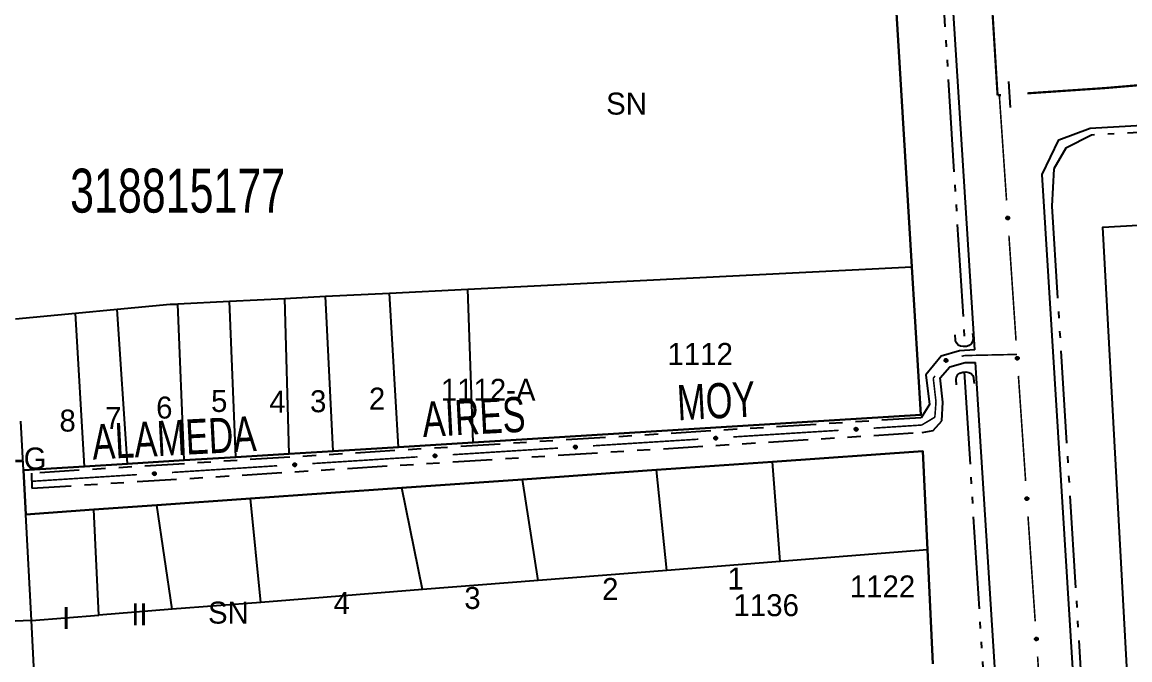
# Model space of a CAD drawing. Extents: x 201225 to 202591, y 4854937 to 4856079.
# Drawn here: x 201566.4 to 201692.4, y 4855863.6 to 4855936.1 of the extents above; entities that cross this region are included whole.
import ezdxf
from ezdxf.enums import TextEntityAlignment as Align

# ---------------------------------------------------------------- set-up
doc = ezdxf.new("R2010")
doc.units = 0
doc.header["$LTSCALE"] = 1.5
doc.header["$MEASUREMENT"] = 0
doc.linetypes.add('TRACO_05', pattern=[11, 7, -1, 0.5, -1, 0.5, -1])
doc.linetypes.add('TRACO_25', pattern=[8, 3, -1, 1, -1, 1, -1])
for name, color, linetype in [('CD_MALHA_LOTES', 7, 'CONTINUOUS'), ('CD_TXT_QUADRA', 2, 'CONTINUOUS'), ('HD-VALAS-DRENOS', 170, 'CONTINUOUS'), ('LM-LIM-SETORES-BAIRROS', 250, 'CONTINUOUS'), ('RU-QUADRA', 210, 'CONTINUOUS'), ('SV-BUEIRO-VALA', 7, 'CONTINUOUS'), ('SV-EIXO-RUA-N-PAV', 6, 'CONTINUOUS'), ('SV-EIXO-RUA-PAV', 20, 'CONTINUOUS'), ('SV-RUA-NAO-PAV', 7, 'CONTINUOUS'), ('SV-RUA-PAVIM', 7, 'CONTINUOUS'), ('SV-TXT-RUA-N-PAV', 7, 'CONTINUOUS'), ('Th_NmrPort', 7, 'CONTINUOUS')]:
    doc.layers.add(name, color=color, linetype=linetype)
doc.styles.add('ARIAL', font='ARIAL.SHX')

# ---------------------------------------------------------------- blocks, each defined once
blk = doc.blocks.new('COD120', base_point=(202325.86, 4856054.02))
at = {"layer": 'SV-BUEIRO-VALA'}
blk.add_lwpolyline([(202324.86, 4856052.62), (202324.86, 4856053.203333), (202324.86, 4856053.290833), (202324.943333, 4856053.524167), (202325.11, 4856053.786667), (202325.36, 4856053.9325), (202325.693333, 4856054.02), (202326.026667, 4856054.02), (202326.36, 4856053.9325), (202326.61, 4856053.786667), (202326.776667, 4856053.524167), (202326.86, 4856053.290833), (202326.86, 4856053.203333), (202326.86, 4856052.62)], dxfattribs=at)

msp = doc.modelspace()

# ---------------------------------------------------------------- linework, layer by layer
at = {"layer": 'CD_MALHA_LOTES', "linetype": 'Continuous', "flags": 128}
for points in [[(201664.82, 4855954.19), (201667.59, 4855908.31)], [(201689.35, 4855912.81), (201693.36, 4855913.05)], [(201692.74, 4855850.3), (201689.35, 4855912.81)], [(201617.09, 4855905.76), (201667.59, 4855908.31)], [(201667.59, 4855908.31), (201668.64, 4855891.45)], [(201608.19, 4855905.31), (201617.09, 4855905.76)], [(201617.69, 4855888.31), (201617.09, 4855905.76)], [(201584.07, 4855904.1), (201589.96, 4855904.4)], [(201589.96, 4855904.4), (201596.28, 4855904.71)], [(201590.7, 4855886.65), (201589.96, 4855904.4)], [(201596.28, 4855904.71), (201600.88, 4855904.95)], [(201596.74, 4855887.02), (201596.28, 4855904.71)], [(201600.88, 4855904.95), (201608.19, 4855905.31)], [(201601.75, 4855887.33), (201600.88, 4855904.95)], [(201609.21, 4855887.79), (201608.19, 4855905.31)], [(201565.61, 4855902.38), (201572.43, 4855903.03)], [(201572.43, 4855903.03), (201577.18, 4855903.48)], [(201573.45, 4855885.59), (201572.43, 4855903.03)], [(201577.18, 4855903.48), (201583.21, 4855904.06)], [(201578.36, 4855885.89), (201577.18, 4855903.48)], [(201583.21, 4855904.06), (201584.07, 4855904.06)], [(201584.07, 4855904.06), (201584.07, 4855904.1)], [(201584.82, 4855886.29), (201584.07, 4855904.06)], [(201566.52, 4855885.16), (201566.23, 4855890.75)], [(201668.64, 4855891.45), (201617.69, 4855888.31)], [(201617.69, 4855888.31), (201609.21, 4855887.79)], [(201590.7, 4855886.65), (201584.82, 4855886.29)], [(201596.74, 4855887.02), (201590.7, 4855886.65)], [(201601.75, 4855887.33), (201596.74, 4855887.02)], [(201609.21, 4855887.79), (201601.75, 4855887.33)], [(201651.75, 4855886.12), (201668.86, 4855887.32)], [(201668.86, 4855887.32), (201669.39, 4855876.11)], [(201573.45, 4855885.59), (201566.52, 4855885.16)], [(201578.36, 4855885.89), (201573.45, 4855885.59)], [(201584.82, 4855886.29), (201578.36, 4855885.89)], [(201638.55, 4855885.19), (201651.75, 4855886.12)], [(201652.62, 4855874.79), (201651.75, 4855886.12)], [(201566.52, 4855885.16), (201566.79, 4855880.14)], [(201609.59, 4855883.15), (201623.32, 4855884.12)], [(201623.32, 4855884.12), (201638.55, 4855885.19)], [(201625.07, 4855872.62), (201623.32, 4855884.12)], [(201639.71, 4855873.77), (201638.55, 4855885.19)], [(201592.37, 4855881.94), (201609.59, 4855883.15)], [(201611.92, 4855871.58), (201609.59, 4855883.15)], [(201581.69, 4855881.19), (201592.37, 4855881.94)], [(201593.52, 4855870.13), (201592.37, 4855881.94)], [(201566.79, 4855880.14), (201574.53, 4855880.68)], [(201574.53, 4855880.68), (201581.69, 4855881.19)], [(201575.1, 4855868.68), (201574.53, 4855880.68)], [(201583.44, 4855869.34), (201581.69, 4855881.19)], [(201567.42, 4855868.08), (201566.79, 4855880.14)], [(201669.39, 4855876.11), (201652.62, 4855874.79)], [(201669.39, 4855876.11), (201670.01, 4855863.14)], [(201652.62, 4855874.79), (201639.71, 4855873.77)], [(201639.71, 4855873.77), (201625.07, 4855872.62)], [(201611.92, 4855871.58), (201593.52, 4855870.13)], [(201625.07, 4855872.62), (201611.92, 4855871.58)], [(201583.44, 4855869.34), (201575.1, 4855868.68)], [(201593.52, 4855870.13), (201583.44, 4855869.34)], [(201567.42, 4855868.08), (201468.11, 4855864.04)], [(201567.42, 4855868.08), (201575.1, 4855868.68)], [(201568.09, 4855855.34), (201567.42, 4855868.08)]]:
    msp.add_lwpolyline(points, dxfattribs=at)
at = {"layer": 'HD-VALAS-DRENOS', "linetype": 'TRACO_05'}
for points in [[(201666.06, 4856018.21, 14.13), (201666.44, 4856015.05, 14.2), (201670.72, 4855946.07, 14.31), (201673.64, 4855899.24, 14.54)], [(201752.04, 4855926.88, 14.36), (201688.03, 4855923.29, 14.44), (201685.13, 4855921.8, 14.44), (201683.76, 4855919.45, 14.44), (201683.54, 4855915.2, 14.44), (201687.7, 4855848.03, 14.62), (201690.71, 4855797.79, 14.36), (201691.9, 4855795.03, 14.35), (201695.45, 4855793.06, 14.36), (201699.39, 4855793.19, 14.37), (201806.78, 4855800.2, 14.1), (201889.47, 4855805.28, 13.48), (201895.09, 4855805.55, 13.43), (201898.64, 4855806.66, 13.27)], [(201673.57, 4855896.34, 14.58), (201676.62, 4855847.52, 14.53)]]:
    msp.add_polyline3d(points, dxfattribs=at)
at = {"layer": 'LM-LIM-SETORES-BAIRROS', "const_width": 0.25}
for points in [[(201676.79, 4855937.14), (201677.32, 4855928.42)], [(201677.32, 4855928.42), (201677.36, 4855927.81)], [(201680.74, 4855928.04), (201688.72, 4855928.58)], [(201688.72, 4855928.58), (201689.61, 4855928.64)], [(201689.61, 4855928.64), (201695.7, 4855929.16)], [(201677.36, 4855927.81), (201677.74, 4855927.84)]]:
    msp.add_lwpolyline(points, dxfattribs=at)
at = {"layer": 'LM-LIM-SETORES-BAIRROS'}
msp.add_lwpolyline([(201678.84, 4855926.41), (201678.64, 4855929.4)], dxfattribs=at)
at = {"layer": 'RU-QUADRA', "linetype": 'Continuous', "flags": 128}
for points in [[(201670.01, 4855863.14), (201669.39, 4855876.11), (201668.86, 4855887.32), (201651.75, 4855886.12), (201638.55, 4855885.19), (201623.32, 4855884.12), (201609.59, 4855883.15), (201592.37, 4855881.94), (201581.69, 4855881.19), (201574.53, 4855880.68), (201566.79, 4855880.14), (201566.52, 4855885.16), (201573.45, 4855885.59), (201578.36, 4855885.89), (201584.82, 4855886.29), (201590.7, 4855886.65), (201596.74, 4855887.02), (201601.75, 4855887.33), (201609.21, 4855887.79), (201617.69, 4855888.31), (201668.64, 4855891.45), (201667.59, 4855908.31), (201664.82, 4855954.19)], [(201692.74, 4855850.3), (201689.35, 4855912.81), (201693.36, 4855913.05)]]:
    msp.add_lwpolyline(points, dxfattribs=at)
at = {"layer": 'SV-EIXO-RUA-N-PAV', "const_width": 0.18}
for points in [[(201673.26, 4855898.12), (201673.61, 4855898.21)], [(201673.61, 4855898.21), (201679.25, 4855898.33)], [(201679.25, 4855898.33), (201679.57, 4855898.34)], [(201670.04, 4855895.61), (201670.24, 4855895.89)], [(201670.12, 4855894.96), (201670.04, 4855895.61)], [(201670.35, 4855892.95), (201670.12, 4855894.96)], [(201670.28, 4855891.97), (201670.35, 4855892.95)], [(201670.22, 4855891.19), (201670.28, 4855891.97)], [(201663.26, 4855889.95), (201668.25, 4855890.27)], [(201668.25, 4855890.27), (201668.72, 4855890.3)], [(201668.72, 4855890.3), (201670.03, 4855891.08)], [(201670.03, 4855891.08), (201670.22, 4855891.19)], [(201647.29, 4855888.95), (201659.27, 4855889.7)], [(201631.32, 4855887.94), (201643.3, 4855888.69)], [(201599.39, 4855885.92), (201611.36, 4855886.68)], [(201615.35, 4855886.93), (201627.33, 4855887.68)], [(201583.42, 4855884.91), (201595.39, 4855885.67)], [(201567.45, 4855883.9), (201579.43, 4855884.66)]]:
    msp.add_lwpolyline(points, dxfattribs=at)
at = {"layer": 'SV-EIXO-RUA-N-PAV'}
for points in [[(201671.32, 4855897.73), (201671.35, 4855897.77), (201671.38, 4855897.8), (201671.41, 4855897.82), (201671.44, 4855897.83), (201671.48, 4855897.84), (201671.51, 4855897.84), (201671.55, 4855897.83), (201671.6, 4855897.8), (201671.63, 4855897.77), (201671.65, 4855897.74), (201671.66, 4855897.71), (201671.66, 4855897.67), (201671.66, 4855897.64), (201671.65, 4855897.59), (201671.62, 4855897.55), (201671.6, 4855897.52), (201671.56, 4855897.5), (201671.53, 4855897.49), (201671.49, 4855897.49), (201671.46, 4855897.49), (201671.42, 4855897.5), (201671.38, 4855897.52), (201671.35, 4855897.55), (201671.33, 4855897.58), (201671.32, 4855897.62), (201671.31, 4855897.65), (201671.31, 4855897.69), (201671.32, 4855897.73)], [(201661.11, 4855889.93), (201661.14, 4855889.97), (201661.18, 4855889.99), (201661.21, 4855890), (201661.25, 4855890.01), (201661.28, 4855890.01), (201661.32, 4855890), (201661.36, 4855889.98), (201661.39, 4855889.95), (201661.42, 4855889.91), (201661.43, 4855889.88), (201661.44, 4855889.84), (201661.44, 4855889.81), (201661.43, 4855889.77), (201661.41, 4855889.73), (201661.37, 4855889.7), (201661.34, 4855889.67), (201661.31, 4855889.66), (201661.27, 4855889.66), (201661.23, 4855889.66), (201661.2, 4855889.67), (201661.16, 4855889.68), (201661.13, 4855889.72), (201661.1, 4855889.75), (201661.09, 4855889.79), (201661.08, 4855889.82), (201661.08, 4855889.86), (201661.09, 4855889.89), (201661.11, 4855889.93)], [(201629.18, 4855887.91), (201629.21, 4855887.95), (201629.24, 4855887.97), (201629.28, 4855887.99), (201629.31, 4855887.99), (201629.35, 4855887.99), (201629.38, 4855887.98), (201629.42, 4855887.96), (201629.46, 4855887.93), (201629.48, 4855887.89), (201629.5, 4855887.86), (201629.5, 4855887.82), (201629.5, 4855887.79), (201629.49, 4855887.75), (201629.47, 4855887.72), (201629.44, 4855887.68), (201629.4, 4855887.65), (201629.37, 4855887.64), (201629.33, 4855887.64), (201629.3, 4855887.64), (201629.26, 4855887.65), (201629.23, 4855887.67), (201629.19, 4855887.7), (201629.16, 4855887.73), (201629.15, 4855887.77), (201629.15, 4855887.8), (201629.15, 4855887.84), (201629.16, 4855887.87), (201629.18, 4855887.91)], [(201645.14, 4855888.92), (201645.18, 4855888.96), (201645.21, 4855888.98), (201645.25, 4855889), (201645.28, 4855889), (201645.32, 4855889), (201645.35, 4855888.99), (201645.39, 4855888.97), (201645.43, 4855888.94), (201645.45, 4855888.9), (201645.46, 4855888.87), (201645.47, 4855888.83), (201645.47, 4855888.8), (201645.46, 4855888.76), (201645.44, 4855888.73), (201645.41, 4855888.69), (201645.37, 4855888.66), (201645.34, 4855888.65), (201645.3, 4855888.65), (201645.27, 4855888.65), (201645.23, 4855888.66), (201645.19, 4855888.68), (201645.16, 4855888.71), (201645.13, 4855888.74), (201645.12, 4855888.78), (201645.12, 4855888.81), (201645.12, 4855888.85), (201645.12, 4855888.88), (201645.14, 4855888.92)], [(201613.21, 4855886.9), (201613.24, 4855886.94), (201613.27, 4855886.96), (201613.31, 4855886.98), (201613.34, 4855886.98), (201613.38, 4855886.98), (201613.41, 4855886.97), (201613.45, 4855886.95), (201613.49, 4855886.92), (201613.51, 4855886.88), (201613.53, 4855886.85), (201613.53, 4855886.82), (201613.53, 4855886.78), (201613.52, 4855886.74), (201613.5, 4855886.71), (201613.47, 4855886.67), (201613.44, 4855886.65), (201613.4, 4855886.63), (201613.37, 4855886.63), (201613.33, 4855886.63), (201613.3, 4855886.64), (201613.26, 4855886.66), (201613.22, 4855886.69), (201613.2, 4855886.72), (201613.18, 4855886.76), (201613.18, 4855886.79), (201613.18, 4855886.83), (201613.19, 4855886.86), (201613.21, 4855886.9)], [(201597.24, 4855885.89), (201597.27, 4855885.93), (201597.31, 4855885.96), (201597.34, 4855885.97), (201597.38, 4855885.97), (201597.41, 4855885.97), (201597.45, 4855885.96), (201597.48, 4855885.94), (201597.52, 4855885.91), (201597.55, 4855885.88), (201597.56, 4855885.84), (201597.56, 4855885.81), (201597.56, 4855885.77), (201597.55, 4855885.74), (201597.53, 4855885.7), (201597.5, 4855885.66), (201597.47, 4855885.64), (201597.43, 4855885.62), (201597.4, 4855885.62), (201597.36, 4855885.62), (201597.33, 4855885.63), (201597.29, 4855885.65), (201597.25, 4855885.68), (201597.23, 4855885.71), (201597.22, 4855885.75), (201597.21, 4855885.78), (201597.21, 4855885.82), (201597.22, 4855885.86), (201597.24, 4855885.89)], [(201581.27, 4855884.88), (201581.3, 4855884.92), (201581.34, 4855884.95), (201581.37, 4855884.96), (201581.41, 4855884.96), (201581.44, 4855884.96), (201581.48, 4855884.95), (201581.52, 4855884.94), (201581.55, 4855884.9), (201581.58, 4855884.87), (201581.59, 4855884.83), (201581.6, 4855884.8), (201581.6, 4855884.76), (201581.59, 4855884.73), (201581.57, 4855884.69), (201581.53, 4855884.65), (201581.5, 4855884.63), (201581.47, 4855884.62), (201581.43, 4855884.61), (201581.39, 4855884.61), (201581.36, 4855884.62), (201581.32, 4855884.64), (201581.29, 4855884.67), (201581.26, 4855884.71), (201581.25, 4855884.74), (201581.24, 4855884.78), (201581.24, 4855884.81), (201581.25, 4855884.85), (201581.27, 4855884.88)]]:
    msp.add_lwpolyline(points, close=True, dxfattribs=at)
for points in [[(201671.31, 4855897.69), (201671.6, 4855897.8)], [(201671.31, 4855897.67), (201671.61, 4855897.79)], [(201671.31, 4855897.65), (201671.63, 4855897.77)], [(201671.32, 4855897.73), (201671.55, 4855897.83)], [(201671.32, 4855897.71), (201671.57, 4855897.81)], [(201671.32, 4855897.64), (201671.63, 4855897.76)], [(201671.32, 4855897.62), (201671.65, 4855897.74)], [(201671.32, 4855897.6), (201671.65, 4855897.72)], [(201671.33, 4855897.58), (201671.66, 4855897.71)], [(201671.34, 4855897.75), (201671.53, 4855897.83)], [(201671.34, 4855897.57), (201671.66, 4855897.69)], [(201671.35, 4855897.77), (201671.51, 4855897.84)], [(201671.35, 4855897.55), (201671.66, 4855897.67)], [(201671.36, 4855897.79), (201671.49, 4855897.84)], [(201671.36, 4855897.54), (201671.66, 4855897.65)], [(201671.38, 4855897.8), (201671.48, 4855897.84)], [(201671.38, 4855897.52), (201671.66, 4855897.64)], [(201671.4, 4855897.51), (201671.65, 4855897.61)], [(201671.42, 4855897.5), (201671.65, 4855897.59)], [(201671.44, 4855897.5), (201671.63, 4855897.57)], [(201671.46, 4855897.49), (201671.62, 4855897.55)], [(201671.48, 4855897.49), (201671.6, 4855897.53)], [(201671.49, 4855897.49), (201671.6, 4855897.52)], [(201661.08, 4855889.86), (201661.42, 4855889.91)], [(201661.08, 4855889.82), (201661.43, 4855889.88)], [(201661.09, 4855889.89), (201661.39, 4855889.95)], [(201661.09, 4855889.87), (201661.4, 4855889.93)], [(201661.09, 4855889.84), (201661.42, 4855889.9)], [(201661.09, 4855889.8), (201661.43, 4855889.86)], [(201661.09, 4855889.79), (201661.44, 4855889.84)], [(201661.1, 4855889.91), (201661.37, 4855889.96)], [(201661.1, 4855889.77), (201661.43, 4855889.82)], [(201661.1, 4855889.75), (201661.44, 4855889.81)], [(201661.11, 4855889.93), (201661.36, 4855889.98)], [(201661.12, 4855889.73), (201661.43, 4855889.79)], [(201661.13, 4855889.95), (201661.33, 4855889.99)], [(201661.13, 4855889.72), (201661.43, 4855889.77)], [(201661.14, 4855889.97), (201661.32, 4855890)], [(201661.15, 4855889.7), (201661.41, 4855889.75)], [(201661.16, 4855889.98), (201661.29, 4855890)], [(201661.16, 4855889.68), (201661.41, 4855889.73)], [(201661.18, 4855889.99), (201661.28, 4855890.01)], [(201661.19, 4855889.68), (201661.38, 4855889.71)], [(201661.2, 4855889.67), (201661.37, 4855889.7)], [(201661.22, 4855889.66), (201661.35, 4855889.68)], [(201661.23, 4855889.66), (201661.34, 4855889.67)], [(201629.15, 4855887.84), (201629.48, 4855887.89)], [(201629.15, 4855887.82), (201629.48, 4855887.88)], [(201629.15, 4855887.8), (201629.5, 4855887.86)], [(201629.15, 4855887.78), (201629.5, 4855887.84)], [(201629.15, 4855887.77), (201629.5, 4855887.82)], [(201629.16, 4855887.87), (201629.46, 4855887.93)], [(201629.16, 4855887.86), (201629.46, 4855887.91)], [(201629.16, 4855887.75), (201629.5, 4855887.81)], [(201629.17, 4855887.89), (201629.44, 4855887.94)], [(201629.18, 4855887.91), (201629.42, 4855887.96)], [(201629.19, 4855887.93), (201629.39, 4855887.97)], [(201629.21, 4855887.95), (201629.38, 4855887.98)], [(201629.23, 4855887.96), (201629.36, 4855887.98)], [(201629.24, 4855887.97), (201629.35, 4855887.99)], [(201645.12, 4855888.88), (201645.43, 4855888.94)], [(201645.12, 4855888.87), (201645.43, 4855888.92)], [(201645.12, 4855888.85), (201645.45, 4855888.9)], [(201645.12, 4855888.83), (201645.45, 4855888.89)], [(201645.12, 4855888.81), (201645.46, 4855888.87)], [(201645.12, 4855888.79), (201645.46, 4855888.85)], [(201645.12, 4855888.78), (201645.47, 4855888.83)], [(201645.13, 4855888.9), (201645.4, 4855888.95)], [(201645.13, 4855888.76), (201645.47, 4855888.82)], [(201645.13, 4855888.74), (201645.47, 4855888.8)], [(201645.14, 4855888.92), (201645.39, 4855888.97)], [(201645.15, 4855888.72), (201645.46, 4855888.78)], [(201645.16, 4855888.94), (201645.36, 4855888.98)], [(201645.16, 4855888.71), (201645.46, 4855888.76)], [(201645.18, 4855888.96), (201645.35, 4855888.99)], [(201645.18, 4855888.69), (201645.45, 4855888.74)], [(201645.19, 4855888.68), (201645.44, 4855888.73)], [(201645.2, 4855888.97), (201645.32, 4855888.99)], [(201645.21, 4855888.98), (201645.32, 4855889)], [(201645.22, 4855888.67), (201645.42, 4855888.71)], [(201645.23, 4855888.66), (201645.41, 4855888.69)], [(201645.25, 4855888.65), (201645.38, 4855888.67)], [(201645.27, 4855888.65), (201645.37, 4855888.66)], [(201613.18, 4855886.83), (201613.51, 4855886.88)], [(201613.18, 4855886.81), (201613.52, 4855886.87)], [(201613.18, 4855886.79), (201613.53, 4855886.85)], [(201613.18, 4855886.78), (201613.53, 4855886.83)], [(201613.18, 4855886.76), (201613.53, 4855886.82)], [(201613.19, 4855886.86), (201613.49, 4855886.92)], [(201613.19, 4855886.85), (201613.5, 4855886.9)], [(201613.19, 4855886.74), (201613.53, 4855886.8)], [(201613.2, 4855886.88), (201613.47, 4855886.94)], [(201613.2, 4855886.72), (201613.53, 4855886.78)], [(201613.21, 4855886.9), (201613.45, 4855886.95)], [(201613.21, 4855886.71), (201613.52, 4855886.76)], [(201613.22, 4855886.69), (201613.52, 4855886.74)], [(201613.23, 4855886.92), (201613.43, 4855886.96)], [(201613.24, 4855886.94), (201613.41, 4855886.97)], [(201613.24, 4855886.68), (201613.51, 4855886.72)], [(201613.26, 4855886.95), (201613.39, 4855886.97)], [(201613.26, 4855886.66), (201613.5, 4855886.71)], [(201613.27, 4855886.96), (201613.38, 4855886.98)], [(201613.28, 4855886.65), (201613.48, 4855886.69)], [(201613.3, 4855886.64), (201613.47, 4855886.67)], [(201613.32, 4855886.63), (201613.45, 4855886.66)], [(201613.33, 4855886.63), (201613.44, 4855886.65)], [(201629.16, 4855887.73), (201629.5, 4855887.79)], [(201629.18, 4855887.72), (201629.49, 4855887.77)], [(201629.19, 4855887.7), (201629.49, 4855887.75)], [(201629.21, 4855887.68), (201629.48, 4855887.73)], [(201629.23, 4855887.67), (201629.47, 4855887.72)], [(201629.25, 4855887.66), (201629.45, 4855887.7)], [(201629.26, 4855887.65), (201629.44, 4855887.68)], [(201629.28, 4855887.64), (201629.41, 4855887.67)], [(201629.3, 4855887.64), (201629.4, 4855887.65)], [(201597.21, 4855885.82), (201597.55, 4855885.88)], [(201597.21, 4855885.78), (201597.56, 4855885.84)], [(201597.22, 4855885.86), (201597.52, 4855885.91)], [(201597.22, 4855885.84), (201597.53, 4855885.89)], [(201597.22, 4855885.8), (201597.55, 4855885.86)], [(201597.22, 4855885.77), (201597.56, 4855885.82)], [(201597.22, 4855885.75), (201597.56, 4855885.81)], [(201597.23, 4855885.87), (201597.5, 4855885.93)], [(201597.23, 4855885.73), (201597.56, 4855885.79)], [(201597.23, 4855885.71), (201597.56, 4855885.77)], [(201597.24, 4855885.89), (201597.48, 4855885.94)], [(201597.24, 4855885.7), (201597.55, 4855885.75)], [(201597.25, 4855885.68), (201597.55, 4855885.74)], [(201597.26, 4855885.91), (201597.46, 4855885.95)], [(201597.27, 4855885.93), (201597.45, 4855885.96)], [(201597.28, 4855885.67), (201597.54, 4855885.72)], [(201597.29, 4855885.94), (201597.42, 4855885.97)], [(201597.29, 4855885.65), (201597.53, 4855885.7)], [(201597.31, 4855885.96), (201597.41, 4855885.97)], [(201597.31, 4855885.64), (201597.51, 4855885.68)], [(201597.33, 4855885.63), (201597.5, 4855885.66)], [(201597.35, 4855885.63), (201597.48, 4855885.65)], [(201597.36, 4855885.62), (201597.47, 4855885.64)], [(201581.24, 4855884.81), (201581.58, 4855884.87)], [(201581.24, 4855884.78), (201581.59, 4855884.83)], [(201581.25, 4855884.85), (201581.55, 4855884.9)], [(201581.25, 4855884.83), (201581.56, 4855884.88)], [(201581.25, 4855884.79), (201581.58, 4855884.85)], [(201581.25, 4855884.76), (201581.59, 4855884.81)], [(201581.25, 4855884.74), (201581.6, 4855884.8)], [(201581.26, 4855884.86), (201581.53, 4855884.92)], [(201581.26, 4855884.72), (201581.59, 4855884.78)], [(201581.26, 4855884.71), (201581.6, 4855884.76)], [(201581.27, 4855884.88), (201581.52, 4855884.94)], [(201581.27, 4855884.69), (201581.59, 4855884.74)], [(201581.29, 4855884.9), (201581.49, 4855884.94)], [(201581.29, 4855884.67), (201581.59, 4855884.73)], [(201581.3, 4855884.92), (201581.48, 4855884.95)], [(201581.31, 4855884.66), (201581.57, 4855884.71)], [(201581.32, 4855884.94), (201581.45, 4855884.96)], [(201581.32, 4855884.64), (201581.57, 4855884.69)], [(201581.34, 4855884.95), (201581.44, 4855884.96)], [(201581.35, 4855884.63), (201581.54, 4855884.67)], [(201581.36, 4855884.62), (201581.53, 4855884.65)], [(201581.38, 4855884.62), (201581.51, 4855884.64)], [(201581.39, 4855884.61), (201581.5, 4855884.63)]]:
    msp.add_lwpolyline(points, dxfattribs=at)
at = {"layer": 'SV-EIXO-RUA-PAV', "const_width": 0.18}
for points in [[(201677.56, 4855927.82), (201678.38, 4855915.85)], [(201678.65, 4855911.86), (201679.46, 4855899.89)], [(201679.73, 4855895.9), (201680.55, 4855883.93)], [(201680.82, 4855879.93), (201681.64, 4855867.96)], [(201681.91, 4855863.97), (201682.72, 4855852)]]:
    msp.add_lwpolyline(points, dxfattribs=at)
at = {"layer": 'SV-EIXO-RUA-PAV'}
for points in [[(201678.61, 4855914.01), (201678.65, 4855913.98), (201678.67, 4855913.94), (201678.69, 4855913.91), (201678.69, 4855913.87), (201678.69, 4855913.84), (201678.68, 4855913.8), (201678.66, 4855913.76), (201678.63, 4855913.73), (201678.6, 4855913.7), (201678.56, 4855913.69), (201678.53, 4855913.68), (201678.49, 4855913.68), (201678.46, 4855913.69), (201678.42, 4855913.71), (201678.38, 4855913.74), (201678.36, 4855913.78), (201678.34, 4855913.81), (201678.34, 4855913.85), (201678.34, 4855913.88), (201678.35, 4855913.92), (201678.37, 4855913.96), (201678.4, 4855913.99), (201678.43, 4855914.02), (201678.47, 4855914.03), (201678.5, 4855914.03), (201678.54, 4855914.03), (201678.57, 4855914.03), (201678.61, 4855914.01)], [(201679.7, 4855898.04), (201679.74, 4855898.01), (201679.76, 4855897.98), (201679.77, 4855897.94), (201679.78, 4855897.91), (201679.78, 4855897.87), (201679.77, 4855897.84), (201679.75, 4855897.8), (201679.72, 4855897.76), (201679.68, 4855897.74), (201679.65, 4855897.72), (201679.61, 4855897.72), (201679.58, 4855897.72), (201679.54, 4855897.73), (201679.51, 4855897.75), (201679.47, 4855897.78), (201679.44, 4855897.81), (201679.43, 4855897.85), (201679.43, 4855897.88), (201679.43, 4855897.92), (201679.44, 4855897.96), (201679.45, 4855897.99), (201679.49, 4855898.03), (201679.52, 4855898.05), (201679.56, 4855898.07), (201679.59, 4855898.07), (201679.63, 4855898.07), (201679.66, 4855898.06), (201679.7, 4855898.04)], [(201680.79, 4855882.08), (201680.82, 4855882.05), (201680.85, 4855882.01), (201680.86, 4855881.98), (201680.87, 4855881.95), (201680.87, 4855881.91), (201680.86, 4855881.87), (201680.84, 4855881.84), (201680.81, 4855881.8), (201680.77, 4855881.78), (201680.74, 4855881.76), (201680.7, 4855881.76), (201680.67, 4855881.76), (201680.63, 4855881.77), (201680.59, 4855881.78), (201680.56, 4855881.82), (201680.53, 4855881.85), (201680.52, 4855881.89), (201680.51, 4855881.92), (201680.51, 4855881.96), (201680.52, 4855881.99), (201680.54, 4855882.03), (201680.57, 4855882.07), (201680.61, 4855882.09), (201680.64, 4855882.1), (201680.68, 4855882.11), (201680.71, 4855882.11), (201680.75, 4855882.1), (201680.79, 4855882.08)], [(201681.87, 4855866.12), (201681.91, 4855866.09), (201681.94, 4855866.05), (201681.95, 4855866.02), (201681.95, 4855865.98), (201681.95, 4855865.95), (201681.94, 4855865.91), (201681.93, 4855865.87), (201681.89, 4855865.84), (201681.86, 4855865.81), (201681.82, 4855865.8), (201681.79, 4855865.79), (201681.75, 4855865.79), (201681.72, 4855865.8), (201681.68, 4855865.82), (201681.64, 4855865.85), (201681.62, 4855865.89), (201681.61, 4855865.92), (201681.6, 4855865.96), (201681.6, 4855865.99), (201681.61, 4855866.03), (201681.63, 4855866.07), (201681.66, 4855866.1), (201681.7, 4855866.13), (201681.73, 4855866.14), (201681.76, 4855866.15), (201681.8, 4855866.15), (201681.84, 4855866.14), (201681.87, 4855866.12)]]:
    msp.add_lwpolyline(points, close=True, dxfattribs=at)
for points in [[(201678.34, 4855913.88), (201678.36, 4855913.78)], [(201678.35, 4855913.92), (201678.38, 4855913.74)], [(201678.35, 4855913.9), (201678.37, 4855913.77)], [(201678.36, 4855913.93), (201678.4, 4855913.73)], [(201678.37, 4855913.96), (201678.42, 4855913.71)], [(201678.39, 4855913.97), (201678.44, 4855913.7)], [(201678.4, 4855913.99), (201678.46, 4855913.69)], [(201678.42, 4855914), (201678.47, 4855913.69)], [(201678.43, 4855914.02), (201678.49, 4855913.68)], [(201678.45, 4855914.02), (201678.51, 4855913.68)], [(201678.47, 4855914.03), (201678.53, 4855913.68)], [(201678.49, 4855914.03), (201678.54, 4855913.69)], [(201678.5, 4855914.03), (201678.56, 4855913.69)], [(201678.52, 4855914.03), (201678.58, 4855913.7)], [(201678.54, 4855914.03), (201678.6, 4855913.7)], [(201678.56, 4855914.03), (201678.61, 4855913.72)], [(201678.57, 4855914.03), (201678.63, 4855913.73)], [(201678.59, 4855914.02), (201678.65, 4855913.75)], [(201678.61, 4855914.01), (201678.66, 4855913.76)], [(201678.63, 4855913.99), (201678.67, 4855913.79)], [(201678.65, 4855913.98), (201678.68, 4855913.8)], [(201678.66, 4855913.96), (201678.68, 4855913.83)], [(201678.67, 4855913.94), (201678.69, 4855913.84)], [(201679.43, 4855897.93), (201679.45, 4855897.8)], [(201679.43, 4855897.92), (201679.44, 4855897.81)], [(201679.44, 4855897.96), (201679.47, 4855897.78)], [(201679.45, 4855897.99), (201679.51, 4855897.75)], [(201679.45, 4855897.97), (201679.49, 4855897.77)], [(201679.47, 4855898.01), (201679.52, 4855897.74)], [(201679.49, 4855898.03), (201679.54, 4855897.73)], [(201679.5, 4855898.04), (201679.56, 4855897.73)], [(201679.52, 4855898.05), (201679.58, 4855897.72)], [(201679.54, 4855898.06), (201679.6, 4855897.72)], [(201679.56, 4855898.07), (201679.61, 4855897.72)], [(201679.57, 4855898.07), (201679.63, 4855897.72)], [(201679.59, 4855898.07), (201679.65, 4855897.72)], [(201679.61, 4855898.07), (201679.67, 4855897.74)], [(201679.63, 4855898.07), (201679.68, 4855897.74)], [(201679.64, 4855898.06), (201679.7, 4855897.76)], [(201679.66, 4855898.06), (201679.72, 4855897.76)], [(201679.68, 4855898.05), (201679.73, 4855897.78)], [(201679.7, 4855898.04), (201679.75, 4855897.8)], [(201679.72, 4855898.03), (201679.76, 4855897.83)], [(201679.74, 4855898.01), (201679.77, 4855897.84)], [(201679.75, 4855897.99), (201679.77, 4855897.86)], [(201679.76, 4855897.98), (201679.78, 4855897.87)], [(201680.51, 4855881.96), (201680.53, 4855881.85)], [(201680.52, 4855881.99), (201680.56, 4855881.82)], [(201680.52, 4855881.97), (201680.54, 4855881.84)], [(201680.53, 4855882.01), (201680.57, 4855881.81)], [(201680.54, 4855882.03), (201680.59, 4855881.78)], [(201680.56, 4855882.04), (201680.61, 4855881.78)], [(201680.57, 4855882.07), (201680.63, 4855881.77)], [(201680.59, 4855882.08), (201680.65, 4855881.77)], [(201680.61, 4855882.09), (201680.67, 4855881.76)], [(201680.62, 4855882.09), (201680.68, 4855881.76)], [(201680.64, 4855882.1), (201680.7, 4855881.76)], [(201680.66, 4855882.1), (201680.72, 4855881.76)], [(201680.68, 4855882.11), (201680.74, 4855881.76)], [(201680.7, 4855882.1), (201680.75, 4855881.77)], [(201680.71, 4855882.11), (201680.77, 4855881.78)], [(201680.73, 4855882.1), (201680.79, 4855881.79)], [(201680.75, 4855882.1), (201680.81, 4855881.8)], [(201680.77, 4855882.09), (201680.82, 4855881.82)], [(201680.79, 4855882.08), (201680.84, 4855881.84)], [(201680.81, 4855882.06), (201680.85, 4855881.86)], [(201680.82, 4855882.05), (201680.86, 4855881.87)], [(201680.84, 4855882.03), (201680.86, 4855881.9)], [(201680.85, 4855882.01), (201680.87, 4855881.91)], [(201681.6, 4855865.99), (201681.62, 4855865.89)], [(201681.61, 4855866.03), (201681.64, 4855865.85)], [(201681.61, 4855866.01), (201681.63, 4855865.88)], [(201681.62, 4855866.04), (201681.66, 4855865.85)], [(201681.63, 4855866.07), (201681.68, 4855865.82)], [(201681.65, 4855866.08), (201681.7, 4855865.82)], [(201681.66, 4855866.1), (201681.72, 4855865.8)], [(201681.68, 4855866.11), (201681.73, 4855865.8)], [(201681.7, 4855866.13), (201681.75, 4855865.79)], [(201681.71, 4855866.13), (201681.77, 4855865.8)], [(201681.73, 4855866.14), (201681.79, 4855865.79)], [(201681.75, 4855866.14), (201681.8, 4855865.8)], [(201681.76, 4855866.15), (201681.82, 4855865.8)], [(201681.78, 4855866.14), (201681.84, 4855865.81)], [(201681.8, 4855866.15), (201681.86, 4855865.81)], [(201681.82, 4855866.14), (201681.88, 4855865.83)], [(201681.84, 4855866.14), (201681.89, 4855865.84)], [(201681.85, 4855866.13), (201681.91, 4855865.86)], [(201681.87, 4855866.12), (201681.93, 4855865.87)], [(201681.89, 4855866.1), (201681.93, 4855865.9)], [(201681.91, 4855866.09), (201681.94, 4855865.91)], [(201681.93, 4855866.07), (201681.95, 4855865.94)], [(201681.94, 4855866.05), (201681.95, 4855865.95)]]:
    msp.add_lwpolyline(points, dxfattribs=at)
at = {"layer": 'SV-RUA-NAO-PAV', "linetype": 'TRACO_25'}
msp.add_polyline3d([(201674.77, 4855898.87, 14.66), (201673.01, 4855898.75, 14.66), (201670.95, 4855898.15, 14.66), (201669.2, 4855896.03, 14.66), (201669.62, 4855892.64, 14.66), (201668.68, 4855891.12, 14.66), (201567.43, 4855884.82, 14.66), (201567.47, 4855883.11, 14.66), (201668.77, 4855889.46, 14.66), (201670.04, 4855889.68, 14.66), (201671.01, 4855890.77, 14.66), (201671.13, 4855892.89, 14.66), (201670.83, 4855895.67, 14.66), (201671.92, 4855896.94, 14.66), (201673.67, 4855897.42, 14.66), (201674.86, 4855897.42, 14.66)], dxfattribs=at)
at = {"layer": 'SV-RUA-PAVIM', "linetype": 'Continuous'}
for points in [[(201674.77, 4855898.87, 14.66), (201672.28, 4855938.38, 14.49), (201667.45, 4856015.7, 14.16)], [(201458.66, 4855896.74, 12.84), (201466.48, 4855778.28, 13.3), (201467.31, 4855775.11, 13.29), (201469.34, 4855774.61, 13.28), (201534.22, 4855779.96, 14.01), (201620, 4855786.71, 14.31), (201622.81, 4855787.45, 14.35), (201624.89, 4855789.41, 14.38), (201636.8, 4855801.93, 14.45), (201674.5, 4855841.66, 14.63), (201677.34, 4855846.39, 14.66), (201677.83, 4855850.22, 14.66), (201674.86, 4855897.42, 14.66)]]:
    msp.add_polyline3d(points, dxfattribs=at)
msp.add_polyline3d([(201748.31, 4855795.45, 14.26), (201695.21, 4855791.81, 14.53), (201691.85, 4855793.23, 14.57), (201690.03, 4855796.65, 14.57), (201682.43, 4855918.82, 14.6), (201684.32, 4855922.75, 14.6), (201687.91, 4855924.07, 14.61), (201765.88, 4855928.55, 14.55), (201837.49, 4855932.45, 14.31), (201890.36, 4855935.26, 14.2), (201893.97, 4855933.67, 14.23), (201895.15, 4855929.66, 14.21), (201899.65, 4855879.19, 14.21), (201900.5, 4855838.69, 14.21), (201902.19, 4855809.78, 13.6), (201901.38, 4855807.19, 13.59), (201899.15, 4855805.43, 13.68), (201896.45, 4855804.56, 13.71), (201808.86, 4855799.18, 14.26)], close=True, dxfattribs=at)

# ---------------------------------------------------------------- block references
at = {"layer": 'SV-BUEIRO-VALA'}
for p, rotation in [((201673.64, 4855899.24, 14.54), 185), ((201673.57, 4855896.34, 14.54), 5)]:
    msp.add_blockref('COD120', p, dxfattribs=dict(at, rotation=rotation))

# ---------------------------------------------------------------- texts
at = {"layer": 'CD_TXT_QUADRA', "style": 'ARIAL', "width": 0.7}
msp.add_text('318815177', height=5, dxfattribs=at).set_placement((201571.83, 4855914.47))
at = {"layer": 'SV-TXT-RUA-N-PAV', "style": 'ARIAL', "width": 0.7}
for s, p in [('MOY', (201641, 4855890.83)), ('AIRES', (201612, 4855888.94)), ('ALAMEDA', (201574.43, 4855886.37))]:
    msp.add_text(s, height=4, rotation=3, dxfattribs=at).set_placement(p)
at = {"layer": 'Th_NmrPort', "color": 1}
for s, p in [('SN', (201632.82, 4855926.87)), ('1112', (201639.81, 4855898.39)), ('1112-A', (201614.01, 4855894.31)), ('5', (201587.87, 4855893.04)), ('4', (201594.5, 4855892.95)), ('3', (201599.13, 4855893.01)), ('2', (201605.83, 4855893.31)), ('6', (201581.62, 4855892.29)), ('8', (201570.62, 4855890.81)), ('7', (201575.82, 4855891.1)), ('1047-G', (201558, 4855886.49)), ('1', (201646.64, 4855872.84)), ('2', (201632.36, 4855871.65)), ('1122', (201660.55, 4855871.94)), ('3', (201616.68, 4855870.63)), ('SN', (201587.52, 4855868.96)), ('4', (201601.81, 4855870.04)), ('1136', (201647.32, 4855869.81)), ('I', (201570.92, 4855868.35)), ('II', (201578.79, 4855868.76))]:
    msp.add_text(s, height=2.5, dxfattribs=at).set_placement(p, align=Align.MIDDLE_LEFT)

doc.saveas('drawing.dxf')
